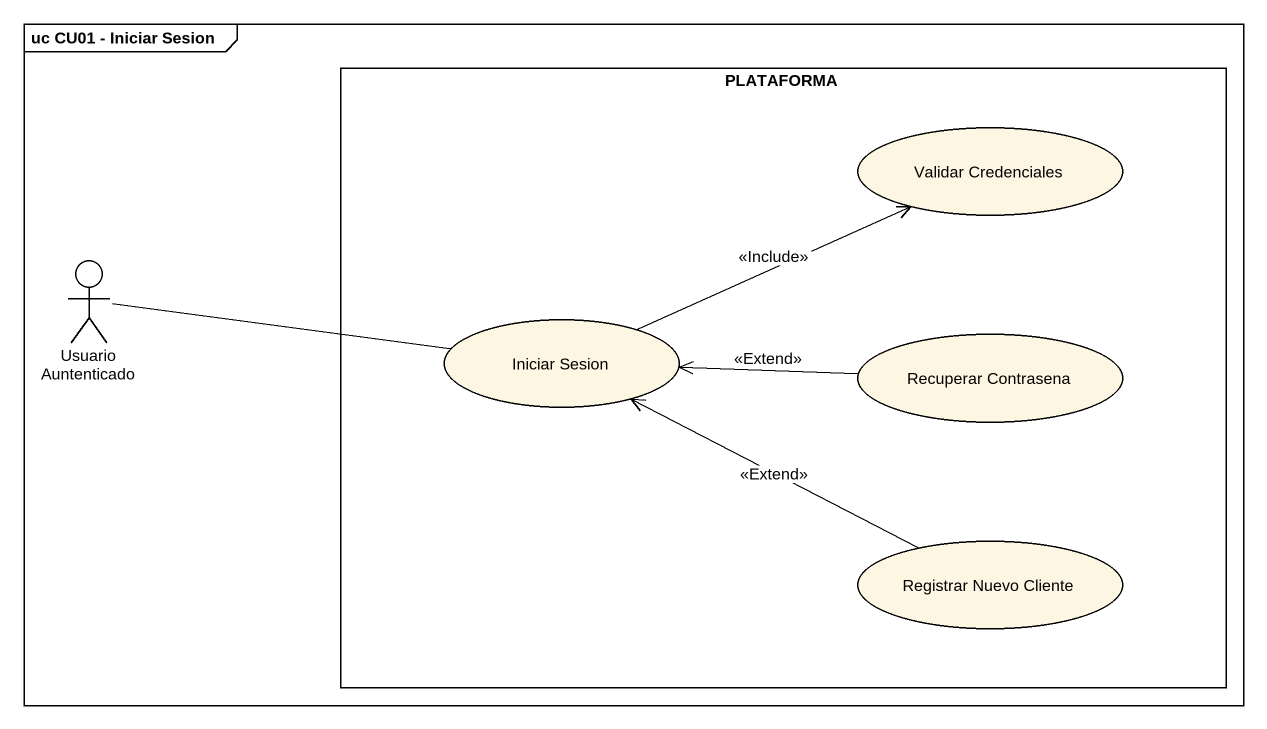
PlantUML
@startuml
mainframe uc CU01 - Iniciar Sesion
rectangle PLATAFORMA {
  usecase "Validar Credenciales" as Validar_Credenciales
  usecase "Iniciar Sesion" as Iniciar_Sesion
  usecase "Recuperar Contrasena" as Recuperar_Contrasena
  usecase "Registrar Nuevo Cliente" as Registrar_Nuevo_Cliente
}
actor "Usuario Auntenticado" as Usuario_Auntenticado
Usuario_Auntenticado -right- Iniciar_Sesion
Iniciar_Sesion -right-> Validar_Credenciales : <<Include>>
Recuperar_Contrasena -left-> Iniciar_Sesion : <<Extend>>
Registrar_Nuevo_Cliente -left-> Iniciar_Sesion : <<Extend>>
@enduml
